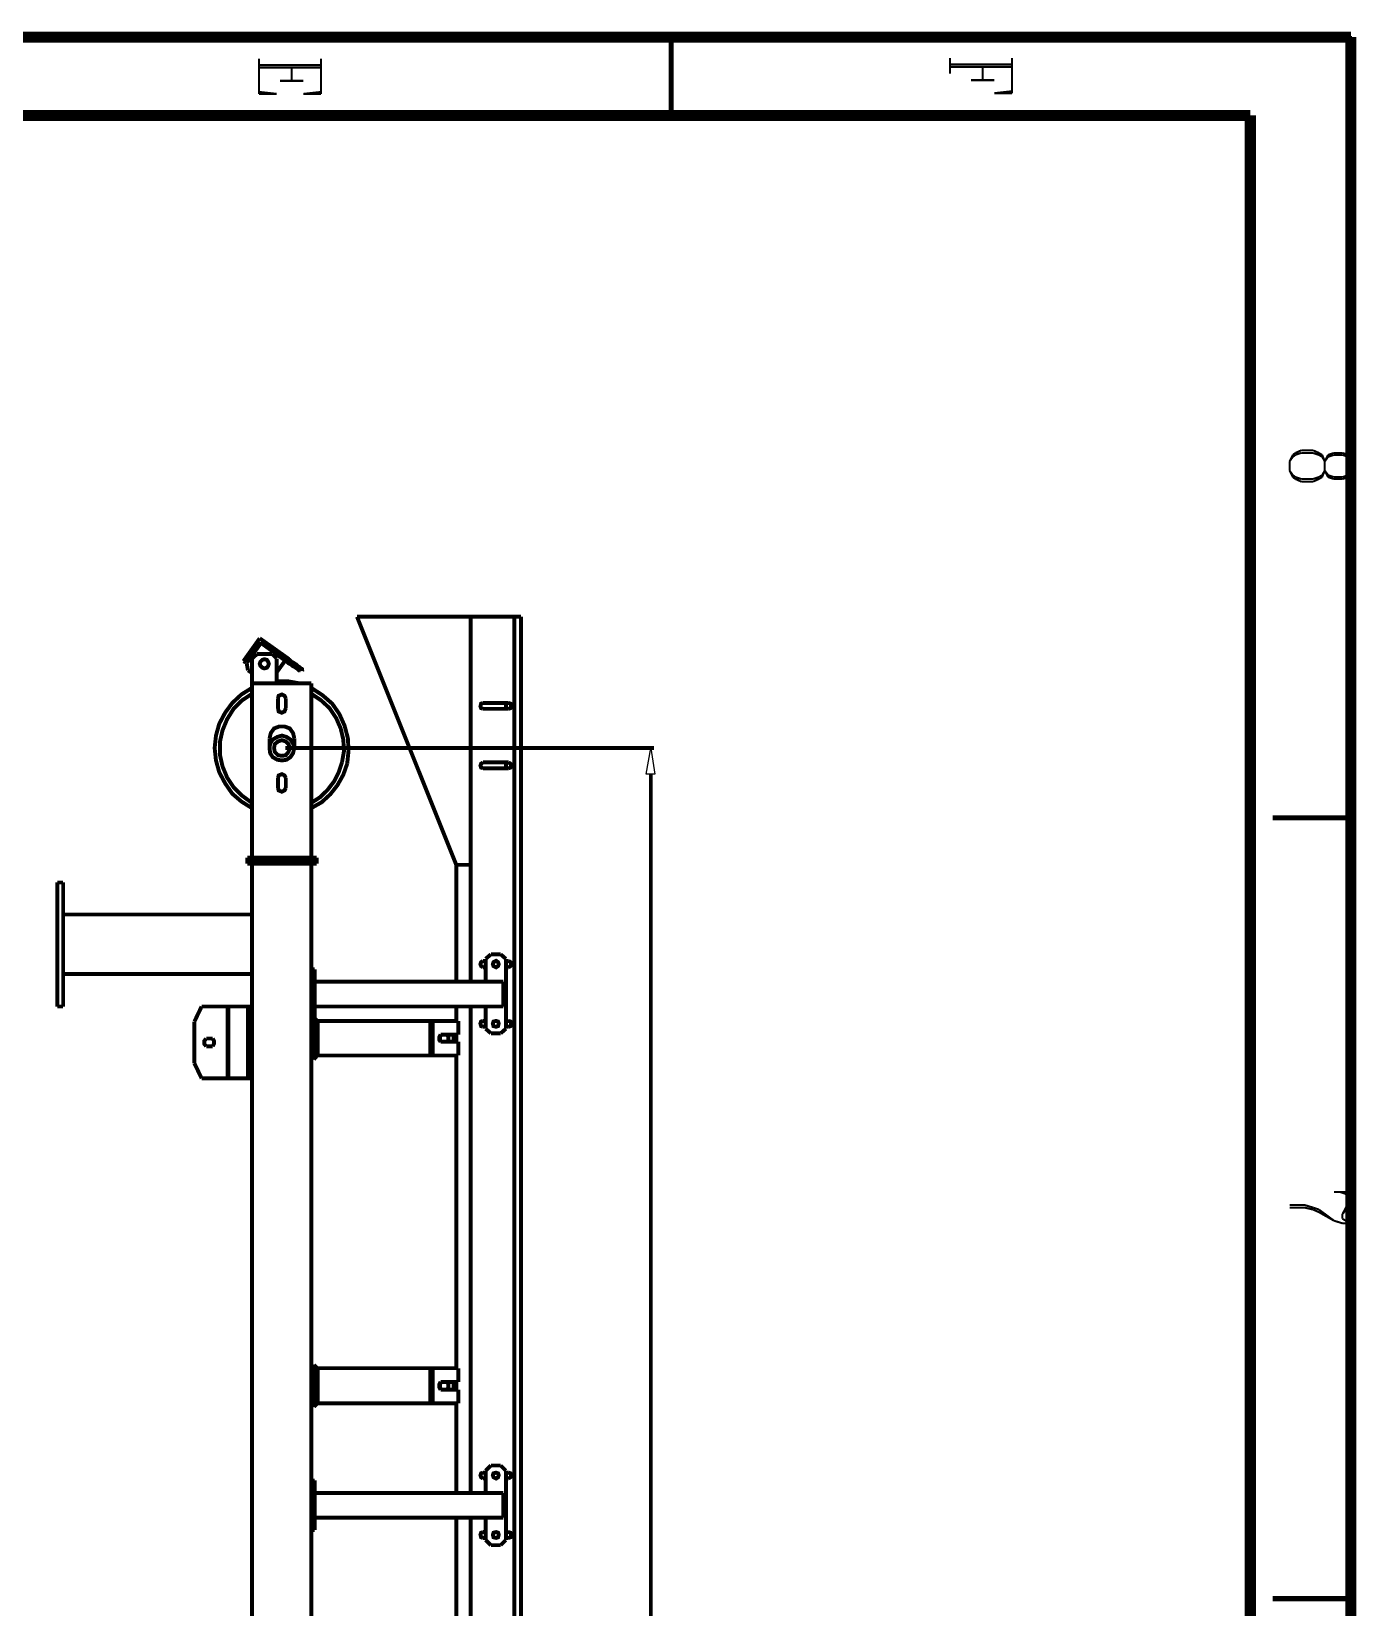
# Model space of a CAD drawing. Extents: x 0.1 to 11.6, y 0.3 to 16.3.
# Drawn here: x 8.198 to 11.579, y 12.231 to 16.254 of the extents above; entities that cross this region are included whole.
import ezdxf

# ---------------------------------------------------------------- set-up
doc = ezdxf.new("R2010")
doc.units = 0
doc.layers.get('0').update_dxf_attribs({"linetype": 'CONTINUOUS'})

msp = doc.modelspace()

# ---------------------------------------------------------------- linework, layer by layer
at = {"color": 0}
for points, const_width in [([(0.126682, 16.24), (11.565, 16.24)], 0.028333), ([(9.83003, 16.04), (9.83003, 16.24)], 0.013333), ([(11.565, 16.24), (11.565, 0.29834)], 0.028333), ([(8.77832, 16.185), (8.77832, 16.095)], 0.005208), ([(8.93668, 16.185), (8.93668, 16.095)], 0.005208), ([(10.5417, 16.1867), (10.5417, 16.1467)], 0.005208), ([(10.7, 16.1867), (10.7, 16.0967)], 0.005208), ([(8.93668, 16.1683), (8.77832, 16.1683)], 0.005208), ([(8.93668, 16.1617), (8.77832, 16.1617)], 0.005208), ([(8.86165, 16.1617), (8.86165, 16.1283)], 0.005208), ([(10.7, 16.17), (10.5417, 16.17)], 0.005208), ([(10.7, 16.1633), (10.5417, 16.1633)], 0.005208), ([(10.625, 16.1633), (10.625, 16.13)], 0.005208), ([(8.82335, 16.095), (8.77832, 16.1)], 0.005208), ([(8.77832, 16.095), (8.82335, 16.095)], 0.005208), ([(8.89165, 16.1283), (8.83165, 16.1283)], 0.005208), ([(8.89165, 16.095), (8.93668, 16.1)], 0.005208), ([(8.93668, 16.095), (8.89165, 16.095)], 0.005208), ([(10.655, 16.13), (10.595, 16.13)], 0.005208), ([(10.655, 16.0967), (10.7, 16.1017)], 0.005208), ([(10.7, 16.0967), (10.655, 16.0967)], 0.005208), ([(0.37169, 16.04), (11.3083, 16.04)], 0.028333), ([(11.3083, 16.04), (11.3083, 0.504992)], 0.028333), ([(11.4167, 15.1733), (11.4083, 15.1567)], 0.005208), ([(11.4167, 15.1683), (11.4083, 15.1567)], 0.005208), ([(11.4233, 15.1783), (11.4167, 15.1733)], 0.005208), ([(11.4233, 15.1733), (11.4167, 15.1683)], 0.005208), ([(11.4383, 15.185), (11.4233, 15.1783)], 0.005208), ([(11.4383, 15.1783), (11.4233, 15.1733)], 0.005208), ([(11.4683, 15.185), (11.4383, 15.185)], 0.005208), ([(11.4683, 15.1783), (11.4383, 15.1783)], 0.005208), ([(11.4833, 15.1783), (11.4683, 15.185)], 0.005208), ([(11.4833, 15.1733), (11.4683, 15.1783)], 0.005208), ([(11.4916, 15.1733), (11.4833, 15.1783)], 0.005208), ([(11.4916, 15.1683), (11.4833, 15.1733)], 0.005208), ([(11.4983, 15.1567), (11.4916, 15.1733)], 0.005208), ([(11.4983, 15.1567), (11.4916, 15.1683)], 0.005208), ([(11.5067, 15.1733), (11.4983, 15.1567)], 0.005208), ([(11.5067, 15.1683), (11.4983, 15.1567)], 0.005208), ([(11.5217, 15.1783), (11.5067, 15.1733)], 0.005208), ([(11.5217, 15.1733), (11.5067, 15.1683)], 0.005208), ([(11.5433, 15.1783), (11.5217, 15.1783)], 0.005208), ([(11.5433, 15.1733), (11.5217, 15.1733)], 0.005208), ([(11.5583, 15.1733), (11.5433, 15.1783)], 0.005208), ([(11.5583, 15.1683), (11.5433, 15.1733)], 0.005208), ([(11.5667, 15.1567), (11.5583, 15.1733)], 0.005208), ([(11.5667, 15.1567), (11.5583, 15.1683)], 0.005208), ([(11.4083, 15.1567), (11.4083, 15.1333)], 0.005208), ([(11.4083, 15.1333), (11.4167, 15.1167)], 0.005208), ([(11.4083, 15.1333), (11.4167, 15.1217)], 0.005208), ([(11.4916, 15.1167), (11.4983, 15.1333)], 0.005208), ([(11.4916, 15.1217), (11.4983, 15.1333)], 0.005208), ([(11.4983, 15.1567), (11.4983, 15.1333)], 0.005208), ([(11.4983, 15.1333), (11.5067, 15.1167)], 0.005208), ([(11.4983, 15.1333), (11.5067, 15.1217)], 0.005208), ([(11.5583, 15.1167), (11.5667, 15.1333)], 0.005208), ([(11.5583, 15.1217), (11.5667, 15.1333)], 0.005208), ([(11.4167, 15.1217), (11.4233, 15.1167)], 0.005208), ([(11.4167, 15.1167), (11.4233, 15.1117)], 0.005208), ([(11.4233, 15.1167), (11.4383, 15.1117)], 0.005208), ([(11.4233, 15.1117), (11.4383, 15.105)], 0.005208), ([(11.4383, 15.1117), (11.4683, 15.1117)], 0.005208), ([(11.4383, 15.105), (11.4683, 15.105)], 0.005208), ([(11.4683, 15.1117), (11.4833, 15.1167)], 0.005208), ([(11.4683, 15.105), (11.4833, 15.1117)], 0.005208), ([(11.4833, 15.1167), (11.4916, 15.1217)], 0.005208), ([(11.4833, 15.1117), (11.4916, 15.1167)], 0.005208), ([(11.5067, 15.1217), (11.5217, 15.1167)], 0.005208), ([(11.5067, 15.1167), (11.5217, 15.1117)], 0.005208), ([(11.5217, 15.1167), (11.5433, 15.1167)], 0.005208), ([(11.5217, 15.1117), (11.5433, 15.1117)], 0.005208), ([(11.5433, 15.1167), (11.5583, 15.1217)], 0.005208), ([(11.5433, 15.1117), (11.5583, 15.1167)], 0.005208), ([(9.31836, 14.76), (9.02832, 14.76)], 0.01), ([(9.02832, 14.76), (9.28168, 14.1267)], 0.01), ([(9.31836, 13.8283), (9.31836, 14.76)], 0.01), ([(9.31836, 14.76), (9.43001, 14.76)], 0.01), ([(9.43001, 14.76), (9.43001, 9.31168)], 0.01), ([(9.43001, 14.76), (9.44667, 14.76)], 0.01), ([(9.44667, 14.76), (9.44667, 9.31168)], 0.01), ([(8.73833, 14.6467), (8.78, 14.705)], 0.01), ([(8.74501, 14.6433), (8.78168, 14.695)], 0.01), ([(8.74669, 14.6417), (8.78331, 14.6933)], 0.01), ([(8.78, 14.705), (8.85499, 14.6517)], 0.01), ([(8.78168, 14.695), (8.78331, 14.6933)], 0.01), ([(8.78331, 14.6933), (8.845, 14.6483)], 0.01), ([(8.74501, 14.6433), (8.73833, 14.6467)], 0.01), ([(8.74669, 14.6417), (8.75, 14.6233)], 0.01), ([(8.77333, 14.665), (8.75999, 14.6533)], 0.01), ([(8.75999, 14.59), (8.75999, 14.6533)], 0.01), ([(8.77333, 14.665), (8.81168, 14.665)], 0.01), ([(8.82335, 14.6533), (8.81168, 14.665)], 0.01), ([(8.82335, 14.6533), (8.82335, 14.59)], 0.01), ([(8.82335, 14.6183), (8.845, 14.6483)], 0.01), ([(8.845, 14.6483), (8.84999, 14.645)], 0.01), ([(8.84999, 14.645), (8.85167, 14.6483)], 0.01), ([(8.88167, 14.6233), (8.87999, 14.6233), (8.87831, 14.625), (8.87668, 14.6267), (8.875, 14.6283), (8.87169, 14.63), (8.87001, 14.6317), (8.86664, 14.6333), (8.86333, 14.635), (8.86003, 14.6383), (8.85667, 14.64), (8.85335, 14.6417), (8.84999, 14.645)], 0.01), ([(8.85499, 14.6517), (8.85167, 14.6483)], 0.01), ([(8.88835, 14.6217), (8.88835, 14.6233), (8.88667, 14.6233), (8.88499, 14.625), (8.88336, 14.625), (8.88167, 14.6267), (8.87831, 14.6283), (8.87668, 14.63), (8.87332, 14.6333), (8.87001, 14.635), (8.86664, 14.6367), (8.86333, 14.64), (8.86003, 14.6433), (8.85667, 14.645), (8.85167, 14.6483)], 0.01), ([(8.85499, 14.6517), (8.85835, 14.6483), (8.86165, 14.645), (8.86501, 14.6433), (8.87001, 14.64), (8.87332, 14.6383), (8.875, 14.6367), (8.87831, 14.6333), (8.88167, 14.6317), (8.88336, 14.63), (8.88499, 14.6283), (8.88835, 14.6267), (8.88997, 14.625)], 0.01), ([(8.75, 14.6233), (8.75999, 14.6167)], 0.01), ([(8.88336, 14.625), (8.88167, 14.6233)], 0.01), ([(8.88997, 14.625), (8.88835, 14.6217)], 0.01), ([(8.75999, 14.5783), (8.73335, 14.5617), (8.71001, 14.54), (8.69168, 14.515), (8.67665, 14.4867), (8.66835, 14.4567), (8.66499, 14.425), (8.66835, 14.3933), (8.67665, 14.3633), (8.69168, 14.335), (8.71001, 14.3083), (8.73335, 14.2883), (8.75999, 14.2717)], 0.01), ([(8.75999, 14.5633), (8.73503, 14.5467), (8.71332, 14.525), (8.69667, 14.4983), (8.685, 14.47), (8.67833, 14.44), (8.67833, 14.4083), (8.685, 14.3783), (8.69667, 14.35), (8.71332, 14.325), (8.73503, 14.3033), (8.75999, 14.285)], 0.01), ([(8.75999, 14.59), (8.91168, 14.59)], 0.01), ([(8.75999, 14.59), (8.75999, 14.145)], 0.01), ([(8.88167, 14.59), (8.85335, 14.595), (8.82335, 14.595)], 0.01), ([(8.84668, 14.5517), (8.84332, 14.5583), (8.83664, 14.5617), (8.82835, 14.5583), (8.82667, 14.5517)], 0.01), ([(8.91168, 14.59), (8.91168, 14.145)], 0.01), ([(9.00331, 14.385), (9.00667, 14.4183), (9.00499, 14.45), (8.99669, 14.4817), (8.98335, 14.5117), (8.965, 14.5383), (8.94, 14.56), (8.91168, 14.5783)], 0.01), ([(8.99001, 14.3883), (8.99501, 14.4167), (8.99333, 14.4467), (8.98665, 14.475), (8.97499, 14.5017), (8.95833, 14.5267), (8.93668, 14.5467), (8.91168, 14.5633)], 0.01), ([(8.82667, 14.5517), (8.82667, 14.5267)], 0.01), ([(8.82667, 14.5267), (8.82835, 14.5183), (8.83664, 14.515), (8.84332, 14.5183), (8.84668, 14.5267)], 0.01), ([(8.84668, 14.5267), (8.84668, 14.5517)], 0.01), ([(9.34999, 14.54), (9.345, 14.5383), (9.34332, 14.5317), (9.345, 14.5267), (9.34999, 14.525)], 0.01), ([(9.41499, 14.54), (9.34999, 14.54)], 0.01), ([(9.34999, 14.525), (9.41499, 14.525)], 0.01), ([(9.40831, 14.525), (9.40831, 14.54)], 0.01), ([(9.41499, 14.525), (9.41997, 14.5267), (9.42165, 14.5317), (9.41997, 14.5383), (9.41499, 14.54)], 0.01), ([(8.86833, 14.45), (8.86501, 14.4633), (8.85667, 14.475), (8.84332, 14.48), (8.83003, 14.48), (8.81668, 14.475), (8.80832, 14.4633), (8.80501, 14.45)], 0.01), ([(8.80501, 14.45), (8.80501, 14.425)], 0.01), ([(8.86833, 14.425), (8.86833, 14.45)], 0.01), ([(8.845, 14.425), (9.78668, 14.425)], 0.01), ([(8.84668, 14.3483), (8.84332, 14.355), (8.83664, 14.3583), (8.82835, 14.355), (8.82667, 14.3483)], 0.01), ([(8.91168, 14.285), (8.935, 14.3), (8.95335, 14.3183), (8.97, 14.34), (8.98167, 14.3633), (8.99001, 14.3883)], 0.01), ([(8.91168, 14.2717), (8.93832, 14.2867), (8.96001, 14.3067), (8.97835, 14.33), (8.99333, 14.3567), (9.00331, 14.385)], 0.01), ([(9.34999, 14.3883), (9.345, 14.385), (9.34332, 14.38), (9.345, 14.375), (9.34999, 14.3733)], 0.01), ([(9.41499, 14.3883), (9.34999, 14.3883)], 0.01), ([(9.34999, 14.3733), (9.41499, 14.3733)], 0.01), ([(9.40831, 14.3733), (9.40831, 14.3883)], 0.01), ([(9.41499, 14.3733), (9.41997, 14.375), (9.42165, 14.38), (9.41997, 14.385), (9.41499, 14.3883)], 0.01), ([(8.82667, 14.3483), (8.82667, 14.3233)], 0.01), ([(8.82667, 14.3233), (8.82835, 14.3167), (8.83664, 14.3133), (8.84332, 14.3167), (8.84668, 14.3233)], 0.01), ([(8.84668, 14.3233), (8.84668, 14.3483)], 0.01), ([(9.77832, 14.3583), (9.77832, 9.37831)], 0.01), ([(11.365, 14.2467), (11.565, 14.2467)], 0.013333), ([(8.74832, 14.145), (8.92503, 14.145)], 0.01), ([(8.74832, 14.145), (8.74832, 14.1383)], 0.01), ([(8.74832, 14.1383), (8.92503, 14.1383)], 0.01), ([(8.74832, 14.13), (8.74832, 14.1383)], 0.01), ([(8.92503, 14.13), (8.74832, 14.13)], 0.01), ([(8.75999, 9.82167), (8.75999, 14.13)], 0.01), ([(8.91168, 9.82167), (8.91168, 14.13)], 0.01), ([(8.92503, 14.145), (8.92503, 14.1383)], 0.01), ([(8.92503, 14.13), (8.92503, 14.1383)], 0.01), ([(9.28168, 14.1267), (9.31836, 14.1267)], 0.01), ([(9.28168, 13.8283), (9.28168, 14.1267)], 0.01), ([(8.27832, 14.0817), (8.26335, 14.0817)], 0.01), ([(8.26335, 14.0817), (8.26335, 13.765)], 0.01), ([(8.27832, 14.0817), (8.27832, 13.765)], 0.01), ([(8.27832, 14), (8.75999, 14)], 0.01), ([(8.75999, 13.8483), (8.75999, 14)], 0.01), ([(9.34999, 13.8817), (9.345, 13.8783), (9.34332, 13.8733), (9.345, 13.8683), (9.34999, 13.865)], 0.01), ([(9.34999, 13.8817), (9.35667, 13.8817)], 0.01), ([(9.37001, 13.8983), (9.35667, 13.8867)], 0.01), ([(9.35667, 13.8283), (9.35667, 13.8867)], 0.01), ([(9.37001, 13.8983), (9.39501, 13.8983)], 0.01), ([(9.40831, 13.8867), (9.39501, 13.8983)], 0.01), ([(9.40831, 13.8867), (9.40831, 13.7083)], 0.01), ([(9.40831, 13.8817), (9.41499, 13.8817)], 0.01), ([(9.41499, 13.865), (9.41997, 13.8683), (9.42165, 13.8733), (9.41997, 13.8783), (9.41499, 13.8817)], 0.01), ([(8.27832, 13.8483), (8.75999, 13.8483)], 0.01), ([(8.91997, 13.86), (8.91168, 13.86)], 0.01), ([(8.91997, 13.8483), (8.91168, 13.8483)], 0.01), ([(8.91997, 13.86), (8.91997, 13.8483)], 0.01), ([(8.91997, 13.8483), (8.91997, 13.7467)], 0.01), ([(9.35667, 13.865), (9.34999, 13.865)], 0.01), ([(9.41499, 13.865), (9.40831, 13.865)], 0.01), ([(9.40169, 13.8283), (8.91997, 13.8283)], 0.01), ([(9.40169, 13.765), (9.40169, 13.8283)], 0.01), ([(8.27832, 13.765), (8.26335, 13.765)], 0.01), ([(8.63167, 13.765), (8.61333, 13.7267)], 0.01), ([(8.69835, 13.765), (8.63167, 13.765)], 0.01), ([(8.69835, 13.765), (8.69835, 13.5817)], 0.01), ([(8.69997, 13.765), (8.69835, 13.765)], 0.01), ([(8.69997, 13.5817), (8.69997, 13.765)], 0.01), ([(8.69997, 13.765), (8.75, 13.765)], 0.01), ([(8.75, 13.765), (8.75, 13.5817)], 0.01), ([(8.75331, 13.765), (8.75, 13.765)], 0.01), ([(8.75331, 13.765), (8.75999, 13.765)], 0.01), ([(8.75331, 13.765), (8.75331, 13.7517)], 0.01), ([(9.40169, 13.765), (8.91997, 13.765)], 0.01), ([(9.28168, 13.7283), (9.28168, 13.765)], 0.01), ([(9.31836, 12.5233), (9.31836, 13.765)], 0.01), ([(9.35667, 13.7083), (9.35667, 13.765)], 0.01), ([(8.61333, 13.62), (8.61333, 13.7267)], 0.01), ([(8.75331, 13.7517), (8.75999, 13.7517)], 0.01), ([(8.75331, 13.5933), (8.75331, 13.7517)], 0.01), ([(8.91997, 13.7467), (8.91168, 13.7467)], 0.01), ([(8.91997, 13.7333), (8.91168, 13.7333)], 0.01), ([(8.91336, 13.7333), (8.91168, 13.7317)], 0.01), ([(8.91667, 13.7283), (8.91168, 13.7317)], 0.01), ([(8.91997, 13.7283), (8.91168, 13.7283)], 0.01), ([(8.91997, 13.7467), (8.91997, 13.7333)], 0.01), ([(8.92665, 13.7283), (8.91997, 13.735)], 0.01), ([(8.91997, 13.64), (8.91997, 13.7283)], 0.01), ([(8.91997, 13.7283), (8.92833, 13.7283)], 0.01), ([(8.92833, 13.64), (8.92833, 13.7283)], 0.01), ([(8.92833, 13.7283), (9.215, 13.7283)], 0.01), ([(9.215, 13.7283), (9.215, 13.64)], 0.01), ([(9.215, 13.7283), (9.22168, 13.7283)], 0.01), ([(9.22168, 13.64), (9.22168, 13.7283)], 0.01), ([(9.22168, 13.7283), (9.28668, 13.7283)], 0.01), ([(9.28668, 13.6934), (9.28668, 13.7283)], 0.01), ([(9.34999, 13.7283), (9.345, 13.7267), (9.34332, 13.7217), (9.345, 13.715), (9.34999, 13.7133)], 0.01), ([(9.34999, 13.7283), (9.35667, 13.7283)], 0.01), ([(9.40831, 13.7283), (9.41499, 13.7283)], 0.01), ([(9.41499, 13.7133), (9.41997, 13.715), (9.42165, 13.7217), (9.41997, 13.7267), (9.41499, 13.7283)], 0.01), ([(8.64333, 13.6833), (8.63835, 13.6767), (8.63835, 13.67), (8.64333, 13.6634)], 0.01), ([(8.66, 13.6833), (8.64333, 13.6833)], 0.01), ([(8.66, 13.6634), (8.66336, 13.67), (8.66336, 13.6767), (8.66, 13.6833)], 0.01), ([(9.24164, 13.6934), (9.23833, 13.6867), (9.23833, 13.68), (9.24164, 13.675)], 0.01), ([(9.24333, 13.6934), (9.24001, 13.6867), (9.24001, 13.68), (9.24333, 13.675)], 0.01), ([(9.24164, 13.6934), (9.24333, 13.6934)], 0.01), ([(9.24333, 13.675), (9.24164, 13.675)], 0.01), ([(9.25836, 13.6934), (9.24333, 13.6934)], 0.01), ([(9.24333, 13.675), (9.25836, 13.675)], 0.01), ([(9.25836, 13.675), (9.26167, 13.68), (9.26167, 13.6867), (9.25836, 13.6934)], 0.01), ([(9.28668, 13.6934), (9.25836, 13.6934)], 0.01), ([(9.25836, 13.675), (9.28668, 13.675)], 0.01), ([(9.27501, 13.675), (9.27501, 13.6833), (9.27501, 13.6934)], 0.01), ([(9.28168, 13.675), (9.28168, 13.6934)], 0.01), ([(9.28668, 13.64), (9.28668, 13.675)], 0.01), ([(9.35667, 13.7133), (9.34999, 13.7133)], 0.01), ([(9.35667, 13.7083), (9.37001, 13.6967)], 0.01), ([(9.39501, 13.6967), (9.37001, 13.6967)], 0.01), ([(9.39501, 13.6967), (9.40831, 13.7083)], 0.01), ([(9.41499, 13.7133), (9.40831, 13.7133)], 0.01), ([(8.64333, 13.6634), (8.66, 13.6634)], 0.01), ([(8.91997, 13.64), (8.91168, 13.64)], 0.01), ([(8.91667, 13.64), (8.91168, 13.635)], 0.01), ([(8.91835, 13.63), (8.91168, 13.635)], 0.01), ([(8.92665, 13.64), (8.91835, 13.63)], 0.01), ([(8.92833, 13.64), (8.91997, 13.64)], 0.01), ([(8.92833, 13.64), (9.215, 13.64)], 0.01), ([(9.22168, 13.64), (9.215, 13.64)], 0.01), ([(9.22168, 13.64), (9.28668, 13.64)], 0.01), ([(9.28168, 12.8417), (9.28168, 13.64)], 0.01), ([(8.63167, 13.5817), (8.61333, 13.62)], 0.01), ([(8.69835, 13.5817), (8.63167, 13.5817)], 0.01), ([(8.69835, 13.5817), (8.69997, 13.5817)], 0.01), ([(8.69997, 13.5817), (8.75, 13.5817)], 0.01), ([(8.75, 13.5817), (8.75331, 13.5817)], 0.01), ([(8.75331, 13.5933), (8.75999, 13.5933)], 0.01), ([(8.75331, 13.5933), (8.75331, 13.5817)], 0.01), ([(8.75331, 13.5817), (8.75999, 13.5817)], 0.01), ([(11.5667, 13.2917), (11.5217, 13.2917)], 0.005208), ([(11.5367, 13.2917), (11.5517, 13.2867)], 0.005208), ([(11.5517, 13.2867), (11.5667, 13.275)], 0.005208), ([(11.5517, 13.2867), (11.5583, 13.275)], 0.005208), ([(11.5583, 13.275), (11.5583, 13.2633)], 0.005208), ([(11.4467, 13.2584), (11.4083, 13.2584)], 0.005208), ([(11.4467, 13.2517), (11.4083, 13.2517)], 0.005208), ([(11.4683, 13.2517), (11.4467, 13.2584)], 0.005208), ([(11.4683, 13.2467), (11.4467, 13.2517)], 0.005208), ([(11.4833, 13.2467), (11.4683, 13.2517)], 0.005208), ([(11.4833, 13.24), (11.4683, 13.2467)], 0.005208), ([(11.5217, 13.2183), (11.4833, 13.2467)], 0.005208), ([(11.5217, 13.2183), (11.4833, 13.24)], 0.005208), ([(11.5667, 13.2633), (11.5433, 13.235)], 0.005208), ([(11.5583, 13.2633), (11.5433, 13.235)], 0.005208), ([(11.5433, 13.235), (11.5433, 13.2233)], 0.005208), ([(11.5433, 13.2116), (11.5217, 13.2183)], 0.005208), ([(11.5433, 13.2233), (11.5517, 13.2183)], 0.005208), ([(11.5667, 13.2116), (11.5433, 13.2116)], 0.005208), ([(11.5517, 13.2183), (11.5667, 13.2116)], 0.005208), ([(8.91835, 12.85), (8.91168, 12.845)], 0.01), ([(8.91667, 12.8417), (8.91168, 12.845)], 0.01), ([(8.91997, 12.8417), (8.91168, 12.8417)], 0.01), ([(8.92665, 12.8417), (8.91835, 12.85)], 0.01), ([(8.91997, 12.7517), (8.91997, 12.8417)], 0.01), ([(8.91997, 12.8417), (8.92833, 12.8417)], 0.01), ([(8.92833, 12.7517), (8.92833, 12.8417)], 0.01), ([(8.92833, 12.8417), (9.215, 12.8417)], 0.01), ([(9.215, 12.8417), (9.215, 12.7517)], 0.01), ([(9.215, 12.8417), (9.22168, 12.8417)], 0.01), ([(9.22168, 12.7517), (9.22168, 12.8417)], 0.01), ([(9.22168, 12.8417), (9.28668, 12.8417)], 0.01), ([(9.28668, 12.8066), (9.28668, 12.8417)], 0.01), ([(9.24164, 12.8066), (9.23833, 12.8), (9.23833, 12.7933), (9.24164, 12.7867)], 0.01), ([(9.24333, 12.8066), (9.24001, 12.8), (9.24001, 12.7933), (9.24333, 12.7867)], 0.01), ([(9.24164, 12.8066), (9.24333, 12.8066)], 0.01), ([(9.25836, 12.8066), (9.24333, 12.8066)], 0.01), ([(9.25836, 12.7867), (9.26167, 12.7933), (9.26167, 12.8), (9.25836, 12.8066)], 0.01), ([(9.28668, 12.8066), (9.25836, 12.8066)], 0.01), ([(9.27501, 12.7867), (9.27501, 12.7967), (9.27501, 12.8066)], 0.01), ([(9.28168, 12.7867), (9.28168, 12.8066)], 0.01), ([(8.91997, 12.7517), (8.91168, 12.7517)], 0.01), ([(8.91667, 12.7517), (8.91168, 12.7483)], 0.01), ([(8.92665, 12.7517), (8.91835, 12.7433)], 0.01), ([(8.92833, 12.7517), (8.91997, 12.7517)], 0.01), ([(8.92833, 12.7517), (9.215, 12.7517)], 0.01), ([(9.22168, 12.7517), (9.215, 12.7517)], 0.01), ([(9.22168, 12.7517), (9.28668, 12.7517)], 0.01), ([(9.24333, 12.7867), (9.24164, 12.7867)], 0.01), ([(9.24333, 12.7867), (9.25836, 12.7867)], 0.01), ([(9.25836, 12.7867), (9.28668, 12.7867)], 0.01), ([(9.28168, 12.5233), (9.28168, 12.7517)], 0.01), ([(9.28668, 12.7517), (9.28668, 12.7867)], 0.01), ([(8.91835, 12.7433), (8.91168, 12.7483)], 0.01), ([(8.75999, 12.4533), (8.75999, 12.6067)], 0.01), ([(9.37001, 12.5933), (9.35667, 12.58)], 0.01), ([(9.37001, 12.5933), (9.39501, 12.5933)], 0.01), ([(9.40831, 12.58), (9.39501, 12.5933)], 0.01), ([(8.91997, 12.555), (8.91168, 12.555)], 0.01), ([(8.91997, 12.555), (8.91997, 12.5433)], 0.01), ([(9.34999, 12.575), (9.345, 12.5733), (9.34332, 12.5684), (9.345, 12.5633), (9.34999, 12.56)], 0.01), ([(9.34999, 12.575), (9.35667, 12.575)], 0.01), ([(9.35667, 12.56), (9.34999, 12.56)], 0.01), ([(9.35667, 12.5233), (9.35667, 12.58)], 0.01), ([(9.40831, 12.58), (9.40831, 12.4033)], 0.01), ([(9.40831, 12.575), (9.41499, 12.575)], 0.01), ([(9.41499, 12.56), (9.40831, 12.56)], 0.01), ([(9.41499, 12.56), (9.41997, 12.5633), (9.42165, 12.5684), (9.41997, 12.5733), (9.41499, 12.575)], 0.01), ([(8.91997, 12.5433), (8.91168, 12.5433)], 0.01), ([(8.91997, 12.5433), (8.91997, 12.4417)], 0.01), ([(9.40169, 12.5233), (8.91997, 12.5233)], 0.01), ([(9.40169, 12.46), (9.40169, 12.5233)], 0.01), ([(8.91997, 12.4417), (8.91168, 12.4417)], 0.01), ([(8.91997, 12.4283), (8.91168, 12.4283)], 0.01), ([(9.40169, 12.46), (8.91997, 12.46)], 0.01), ([(8.91997, 12.4417), (8.91997, 12.4283)], 0.01), ([(9.28168, 11.9533), (9.28168, 12.46)], 0.01), ([(9.31836, 11.6117), (9.31836, 12.46)], 0.01), ([(9.35667, 12.4033), (9.35667, 12.46)], 0.01), ([(9.34999, 12.4233), (9.345, 12.4217), (9.34332, 12.4167), (9.345, 12.41), (9.34999, 12.4083)], 0.01), ([(9.34999, 12.4233), (9.35667, 12.4233)], 0.01), ([(9.35667, 12.4083), (9.34999, 12.4083)], 0.01), ([(9.35667, 12.4033), (9.37001, 12.39)], 0.01), ([(9.39501, 12.39), (9.37001, 12.39)], 0.01), ([(9.39501, 12.39), (9.40831, 12.4033)], 0.01), ([(9.40831, 12.4233), (9.41499, 12.4233)], 0.01), ([(9.41499, 12.4083), (9.40831, 12.4083)], 0.01), ([(9.41499, 12.4083), (9.41997, 12.41), (9.42165, 12.4167), (9.41997, 12.4217), (9.41499, 12.4233)], 0.01), ([(11.365, 12.2533), (11.565, 12.2533)], 0.013333)]:
    msp.add_lwpolyline(points, dxfattribs=dict(at, const_width=const_width))
for points, const_width in [([(0.126682, 16.24), (11.565, 16.24), (11.565, 0.29834), (0.126682, 0.29834), (0.126682, 16.24)], 0.005208), ([(8.79167, 14.6283), (8.79833, 14.63), (8.80165, 14.635), (8.80333, 14.64), (8.80165, 14.645), (8.79833, 14.65), (8.79167, 14.6517), (8.78668, 14.65), (8.78168, 14.645), (8.78, 14.64), (8.78168, 14.635), (8.78668, 14.63), (8.79167, 14.6283)], 0.01), ([(8.83664, 14.3933), (8.84831, 14.395), (8.85835, 14.4017), (8.86501, 14.4117), (8.86833, 14.425), (8.86501, 14.4367), (8.85835, 14.4467), (8.84831, 14.4533), (8.83664, 14.4567), (8.82497, 14.4533), (8.81332, 14.4467), (8.80664, 14.4367), (8.80501, 14.425), (8.80664, 14.4117), (8.81332, 14.4017), (8.82497, 14.395), (8.83664, 14.3933)], 0.01), ([(8.83664, 14.405), (8.84668, 14.4067), (8.85335, 14.415), (8.85667, 14.425), (8.85335, 14.435), (8.84668, 14.4417), (8.83664, 14.445), (8.82667, 14.4417), (8.81836, 14.435), (8.81668, 14.425), (8.81836, 14.415), (8.82667, 14.4067), (8.83664, 14.405)], 0.01), ([(9.38336, 13.865), (9.38835, 13.8683), (9.38997, 13.8733), (9.38835, 13.8783), (9.38336, 13.8817), (9.37668, 13.8783), (9.375, 13.8733), (9.37668, 13.8683), (9.38336, 13.865)], 0.01), ([(9.38336, 13.7133), (9.38835, 13.715), (9.38997, 13.7217), (9.38835, 13.7267), (9.38336, 13.7283), (9.37668, 13.7267), (9.375, 13.7217), (9.37668, 13.715), (9.38336, 13.7133)], 0.01), ([(9.38336, 12.56), (9.38835, 12.5633), (9.38997, 12.5684), (9.38835, 12.5733), (9.38336, 12.575), (9.37668, 12.5733), (9.375, 12.5684), (9.37668, 12.5633), (9.38336, 12.56)], 0.01), ([(9.38336, 12.4083), (9.38835, 12.41), (9.38997, 12.4167), (9.38835, 12.4217), (9.38336, 12.4233), (9.37668, 12.4217), (9.375, 12.4167), (9.37668, 12.41), (9.38336, 12.4083)], 0.01)]:
    msp.add_lwpolyline(points, close=True, dxfattribs=dict(at, const_width=const_width))
msp.add_lwpolyline([(9.78836, 14.3583), (9.76665, 14.3583), (9.77832, 14.425), (9.78836, 14.3583)], close=True, dxfattribs=at)

doc.saveas('drawing.dxf')
